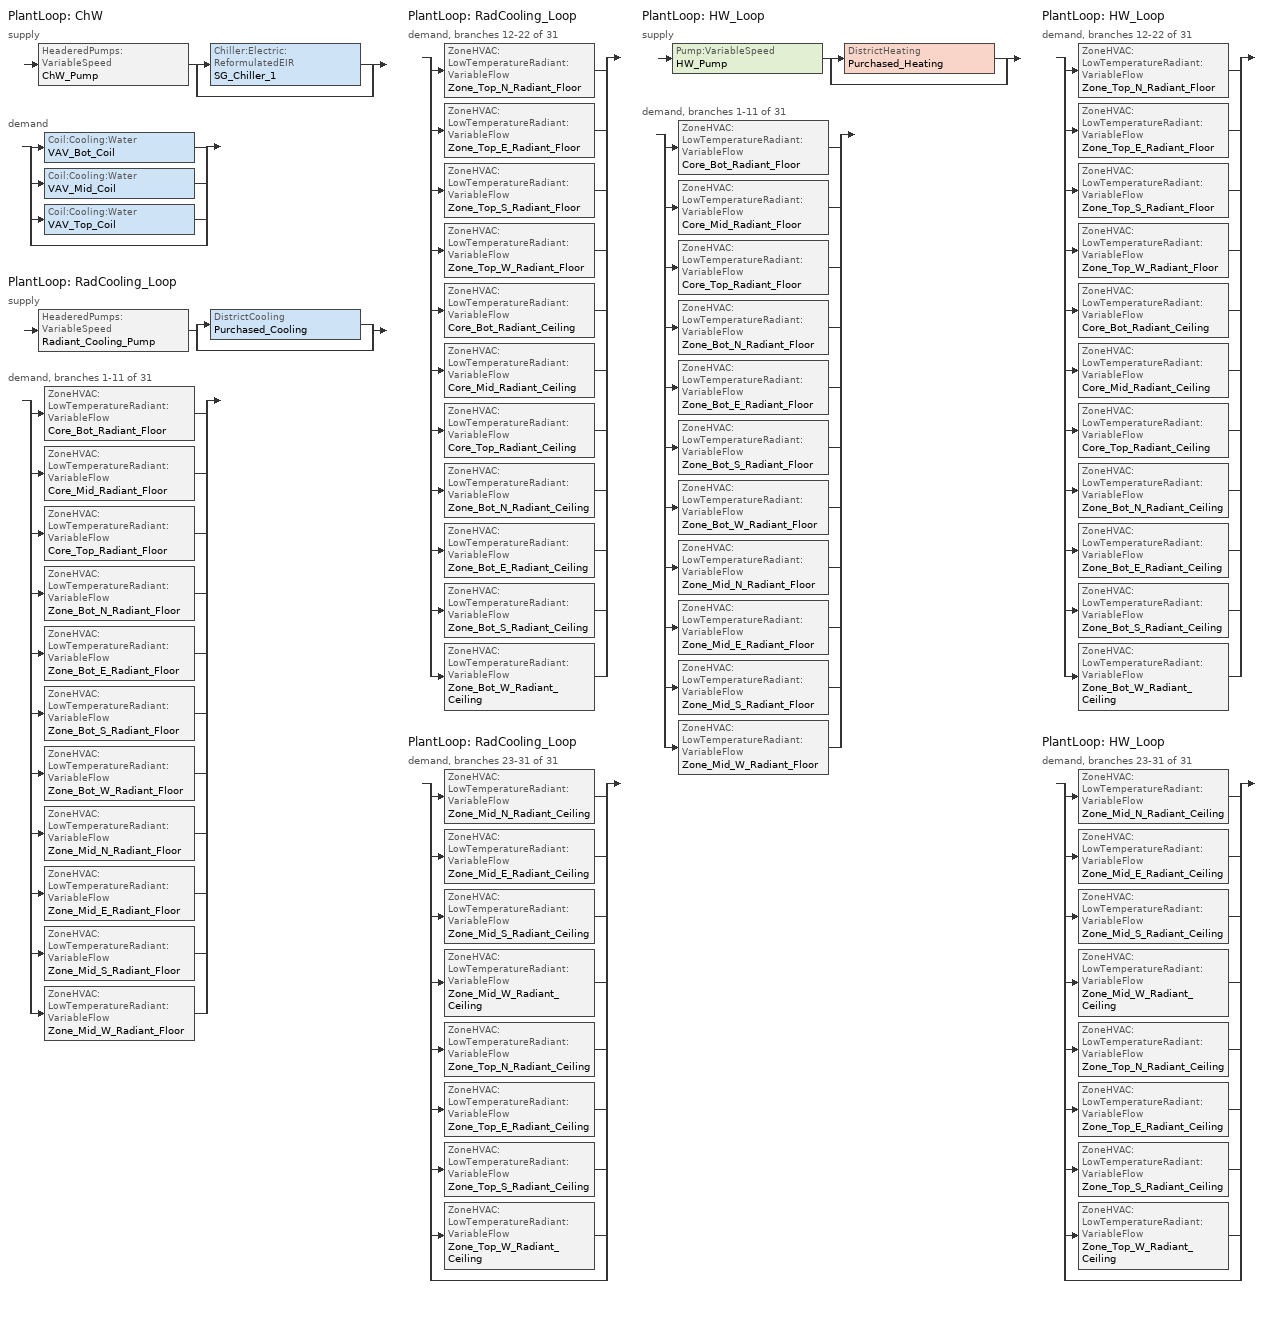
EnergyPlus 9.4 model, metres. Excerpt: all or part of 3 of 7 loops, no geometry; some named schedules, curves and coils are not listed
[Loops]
PlantLoop 'ChW'
 supply: HeaderedPumps:VariableSpeed 'ChW_Pump' > split
  | Chiller:Electric:ReformulatedEIR 'SG_Chiller_1'
  | bypass
 demand: split
  | Coil:Cooling:Water 'VAV_Bot_Coil'
  | Coil:Cooling:Water 'VAV_Mid_Coil'
  | Coil:Cooling:Water 'VAV_Top_Coil'
  | bypass
PlantLoop 'RadCooling_Loop'
 supply: HeaderedPumps:VariableSpeed 'Radiant_Cooling_Pump' > split
  | DistrictCooling 'Purchased_Cooling'
  | bypass
 demand, branches 1-11 of 31: split
  | ZoneHVAC:LowTemperatureRadiant:VariableFlow 'Core_Bot_Radiant_Floor'
  | ZoneHVAC:LowTemperatureRadiant:VariableFlow 'Core_Mid_Radiant_Floor'
  | ZoneHVAC:LowTemperatureRadiant:VariableFlow 'Core_Top_Radiant_Floor'
  | ZoneHVAC:LowTemperatureRadiant:VariableFlow 'Zone_Bot_N_Radiant_Floor'
  | ZoneHVAC:LowTemperatureRadiant:VariableFlow 'Zone_Bot_E_Radiant_Floor'
  | ZoneHVAC:LowTemperatureRadiant:VariableFlow 'Zone_Bot_S_Radiant_Floor'
  | ZoneHVAC:LowTemperatureRadiant:VariableFlow 'Zone_Bot_W_Radiant_Floor'
  | ZoneHVAC:LowTemperatureRadiant:VariableFlow 'Zone_Mid_N_Radiant_Floor'
  | ZoneHVAC:LowTemperatureRadiant:VariableFlow 'Zone_Mid_E_Radiant_Floor'
  | ZoneHVAC:LowTemperatureRadiant:VariableFlow 'Zone_Mid_S_Radiant_Floor'
  | ZoneHVAC:LowTemperatureRadiant:VariableFlow 'Zone_Mid_W_Radiant_Floor'
PlantLoop 'RadCooling_Loop'
 demand, branches 12-22 of 31: split
  | ZoneHVAC:LowTemperatureRadiant:VariableFlow 'Zone_Top_N_Radiant_Floor'
  | ZoneHVAC:LowTemperatureRadiant:VariableFlow 'Zone_Top_E_Radiant_Floor'
  | ZoneHVAC:LowTemperatureRadiant:VariableFlow 'Zone_Top_S_Radiant_Floor'
  | ZoneHVAC:LowTemperatureRadiant:VariableFlow 'Zone_Top_W_Radiant_Floor'
  | ZoneHVAC:LowTemperatureRadiant:VariableFlow 'Core_Bot_Radiant_Ceiling'
  | ZoneHVAC:LowTemperatureRadiant:VariableFlow 'Core_Mid_Radiant_Ceiling'
  | ZoneHVAC:LowTemperatureRadiant:VariableFlow 'Core_Top_Radiant_Ceiling'
  | ZoneHVAC:LowTemperatureRadiant:VariableFlow 'Zone_Bot_N_Radiant_Ceiling'
  | ZoneHVAC:LowTemperatureRadiant:VariableFlow 'Zone_Bot_E_Radiant_Ceiling'
  | ZoneHVAC:LowTemperatureRadiant:VariableFlow 'Zone_Bot_S_Radiant_Ceiling'
  | ZoneHVAC:LowTemperatureRadiant:VariableFlow 'Zone_Bot_W_Radiant_Ceiling'
PlantLoop 'RadCooling_Loop'
 demand, branches 23-31 of 31: split
  | ZoneHVAC:LowTemperatureRadiant:VariableFlow 'Zone_Mid_N_Radiant_Ceiling'
  | ZoneHVAC:LowTemperatureRadiant:VariableFlow 'Zone_Mid_E_Radiant_Ceiling'
  | ZoneHVAC:LowTemperatureRadiant:VariableFlow 'Zone_Mid_S_Radiant_Ceiling'
  | ZoneHVAC:LowTemperatureRadiant:VariableFlow 'Zone_Mid_W_Radiant_Ceiling'
  | ZoneHVAC:LowTemperatureRadiant:VariableFlow 'Zone_Top_N_Radiant_Ceiling'
  | ZoneHVAC:LowTemperatureRadiant:VariableFlow 'Zone_Top_E_Radiant_Ceiling'
  | ZoneHVAC:LowTemperatureRadiant:VariableFlow 'Zone_Top_S_Radiant_Ceiling'
  | ZoneHVAC:LowTemperatureRadiant:VariableFlow 'Zone_Top_W_Radiant_Ceiling'
  | bypass
PlantLoop 'HW_Loop'
 supply: Pump:VariableSpeed 'HW_Pump' > split
  | DistrictHeating 'Purchased_Heating'
  | bypass
 demand, branches 1-11 of 31: split
  | ZoneHVAC:LowTemperatureRadiant:VariableFlow 'Core_Bot_Radiant_Floor'
  | ZoneHVAC:LowTemperatureRadiant:VariableFlow 'Core_Mid_Radiant_Floor'
  | ZoneHVAC:LowTemperatureRadiant:VariableFlow 'Core_Top_Radiant_Floor'
  | ZoneHVAC:LowTemperatureRadiant:VariableFlow 'Zone_Bot_N_Radiant_Floor'
  | ZoneHVAC:LowTemperatureRadiant:VariableFlow 'Zone_Bot_E_Radiant_Floor'
  | ZoneHVAC:LowTemperatureRadiant:VariableFlow 'Zone_Bot_S_Radiant_Floor'
  | ZoneHVAC:LowTemperatureRadiant:VariableFlow 'Zone_Bot_W_Radiant_Floor'
  | ZoneHVAC:LowTemperatureRadiant:VariableFlow 'Zone_Mid_N_Radiant_Floor'
  | ZoneHVAC:LowTemperatureRadiant:VariableFlow 'Zone_Mid_E_Radiant_Floor'
  | ZoneHVAC:LowTemperatureRadiant:VariableFlow 'Zone_Mid_S_Radiant_Floor'
  | ZoneHVAC:LowTemperatureRadiant:VariableFlow 'Zone_Mid_W_Radiant_Floor'
PlantLoop 'HW_Loop'
 demand, branches 12-22 of 31: split
  | ZoneHVAC:LowTemperatureRadiant:VariableFlow 'Zone_Top_N_Radiant_Floor'
  | ZoneHVAC:LowTemperatureRadiant:VariableFlow 'Zone_Top_E_Radiant_Floor'
  | ZoneHVAC:LowTemperatureRadiant:VariableFlow 'Zone_Top_S_Radiant_Floor'
  | ZoneHVAC:LowTemperatureRadiant:VariableFlow 'Zone_Top_W_Radiant_Floor'
  | ZoneHVAC:LowTemperatureRadiant:VariableFlow 'Core_Bot_Radiant_Ceiling'
  | ZoneHVAC:LowTemperatureRadiant:VariableFlow 'Core_Mid_Radiant_Ceiling'
  | ZoneHVAC:LowTemperatureRadiant:VariableFlow 'Core_Top_Radiant_Ceiling'
  | ZoneHVAC:LowTemperatureRadiant:VariableFlow 'Zone_Bot_N_Radiant_Ceiling'
  | ZoneHVAC:LowTemperatureRadiant:VariableFlow 'Zone_Bot_E_Radiant_Ceiling'
  | ZoneHVAC:LowTemperatureRadiant:VariableFlow 'Zone_Bot_S_Radiant_Ceiling'
  | ZoneHVAC:LowTemperatureRadiant:VariableFlow 'Zone_Bot_W_Radiant_Ceiling'
PlantLoop 'HW_Loop'
 demand, branches 23-31 of 31: split
  | ZoneHVAC:LowTemperatureRadiant:VariableFlow 'Zone_Mid_N_Radiant_Ceiling'
  | ZoneHVAC:LowTemperatureRadiant:VariableFlow 'Zone_Mid_E_Radiant_Ceiling'
  | ZoneHVAC:LowTemperatureRadiant:VariableFlow 'Zone_Mid_S_Radiant_Ceiling'
  | ZoneHVAC:LowTemperatureRadiant:VariableFlow 'Zone_Mid_W_Radiant_Ceiling'
  | ZoneHVAC:LowTemperatureRadiant:VariableFlow 'Zone_Top_N_Radiant_Ceiling'
  | ZoneHVAC:LowTemperatureRadiant:VariableFlow 'Zone_Top_E_Radiant_Ceiling'
  | ZoneHVAC:LowTemperatureRadiant:VariableFlow 'Zone_Top_S_Radiant_Ceiling'
  | ZoneHVAC:LowTemperatureRadiant:VariableFlow 'Zone_Top_W_Radiant_Ceiling'
  | bypass
[Sizing:Plant]
Name | Loop Type | Design Loop Exit Temperature {C} | Loop Design Temperature Difference {deltaC}
ChW | Cooling | 6.7 | 5.5
RadCooling_Loop | Cooling | 25 | 5
HW_Loop | Heating | 60 | 10
[ZoneHVAC:LowTemperatureRadiant:VariableFlow] Availability Schedule=Sch_ACMV; Fluid to Radiant Surface Heat Transfer Model=ConvectionOnly; Hydronic Tubing Inside Diameter {m}=0.013; Hydronic Tubing Outside Diameter {m}=0.016; Hydronic Tubing Length {m}=autosize; Hydronic Tubing Conductivity {W/m-K}=0.35; Temperature Control Type=MeanAirTemperature; Setpoint Control Type=HalfFlowPower; Heating Design Capacity Method=HeatingDesignCapacity; Heating Design Capacity {W}=Autosize; Fraction of Autosized Heating Design Capacity=1; Maximum Hot Water Flow {m3/s}=Autosize; Heating Control Throttling Range {deltaC}=0.5; Cooling Design Capacity Method=CoolingDesignCapacity; Cooling Design Capacity {W}=Autosize; Maximum Cold Water Flow {m3/s}=Autosize; Cooling Control Throttling Range {deltaC}=2; Condensation Control Type=Off; Condensation Control Dewpoint Offset {C}=1; Number of Circuits=OnePerSurface; Circuit Length {m}=106.7
Name | Zone | Surface Name or Radiant Surface Group | Heating Control Temperature Schedule | Cooling Control Temperature Schedule
Core_Bot_Radiant_Floor | Core_Bot | Core_Bot_Radiant_Floor_Surfaces | Sch_Zone_Radiant_Heating_Setpoint | Sch_Zone_Radiant_Cooling_Setpoint
Core_Mid_Radiant_Floor | Core_Mid | Core_Mid_Radiant_Floor_Surfaces | Sch_Zone_Radiant_Heating_Setpoint | Sch_Zone_Radiant_Cooling_Setpoint
Core_Top_Radiant_Floor | Core_Top | Core_Top_Radiant_Floor_Surfaces | Sch_Zone_Radiant_Heating_Setpoint | Sch_Zone_Radiant_Cooling_Setpoint
Zone_Bot_N_Radiant_Floor | Zone_Bot_N | Zone_Bot_N_Radiant_Floor_Surfaces | Sch_Zone_Radiant_Heating_Setpoint | Sch_Zone_Radiant_Cooling_Setpoint
Zone_Bot_E_Radiant_Floor | Zone_Bot_E | Zone_Bot_E_Radiant_Floor_Surfaces | Sch_Zone_Radiant_Heating_Setpoint | Sch_Zone_Radiant_Cooling_Setpoint
Zone_Bot_S_Radiant_Floor | Zone_Bot_S | Zone_Bot_S_Radiant_Floor_Surfaces | Sch_Zone_Radiant_Heating_Setpoint | Sch_Zone_Radiant_Cooling_Setpoint
Zone_Bot_W_Radiant_Floor | Zone_Bot_W | Zone_Bot_W_Radiant_Floor_Surfaces | Sch_Zone_Radiant_Heating_Setpoint | Sch_Zone_Radiant_Cooling_Setpoint
Zone_Mid_N_Radiant_Floor | Zone_Mid_N | Zone_Mid_N_Radiant_Floor_Surfaces | Sch_Zone_Radiant_Heating_Setpoint | Sch_Zone_Radiant_Cooling_Setpoint
Zone_Mid_E_Radiant_Floor | Zone_Mid_E | Zone_Mid_E_Radiant_Floor_Surfaces | Sch_Zone_Radiant_Heating_Setpoint | Sch_Zone_Radiant_Cooling_Setpoint
Zone_Mid_S_Radiant_Floor | Zone_Mid_S | Zone_Mid_S_Radiant_Floor_Surfaces | Sch_Zone_Radiant_Heating_Setpoint | Sch_Zone_Radiant_Cooling_Setpoint
Zone_Mid_W_Radiant_Floor | Zone_Mid_W | Zone_Mid_W_Radiant_Floor_Surfaces | Sch_Zone_Radiant_Heating_Setpoint | Sch_Zone_Radiant_Cooling_Setpoint
Zone_Top_N_Radiant_Floor | Zone_Top_N | Zone_Top_N_Radiant_Floor_Surfaces | Sch_Zone_Radiant_Heating_Setpoint | Sch_Zone_Radiant_Cooling_Setpoint
Zone_Top_E_Radiant_Floor | Zone_Top_E | Zone_Top_E_Radiant_Floor_Surfaces | Sch_Zone_Radiant_Heating_Setpoint | Sch_Zone_Radiant_Cooling_Setpoint
Zone_Top_S_Radiant_Floor | Zone_Top_S | Zone_Top_S_Radiant_Floor_Surfaces | Sch_Zone_Radiant_Heating_Setpoint | Sch_Zone_Radiant_Cooling_Setpoint
Zone_Top_W_Radiant_Floor | Zone_Top_W | Zone_Top_W_Radiant_Floor_Surfaces | Sch_Zone_Radiant_Heating_Setpoint | Sch_Zone_Radiant_Cooling_Setpoint
Core_Bot_Radiant_Ceiling | Core_Bot | Core_Bot_Radiant_Ceiling_Surfaces | Sch_Zone_Radiant_Heating_Setpoint_1 | Sch_Zone_Radiant_Cooling_Setpoint_1
Core_Mid_Radiant_Ceiling | Core_Mid | Core_Mid_Radiant_Ceiling_Surfaces | Sch_Zone_Radiant_Heating_Setpoint_1 | Sch_Zone_Radiant_Cooling_Setpoint_1
Core_Top_Radiant_Ceiling | Core_Top | Core_Top_Radiant_Ceiling_Surfaces | Sch_Zone_Radiant_Heating_Setpoint_1 | Sch_Zone_Radiant_Cooling_Setpoint_1
Zone_Bot_N_Radiant_Ceiling | Zone_Bot_N | Zone_Bot_N_Radiant_Ceiling_Surfaces | Sch_Zone_Radiant_Heating_Setpoint_1 | Sch_Zone_Radiant_Cooling_Setpoint_1
Zone_Bot_E_Radiant_Ceiling | Zone_Bot_E | Zone_Bot_E_Radiant_Ceiling_Surfaces | Sch_Zone_Radiant_Heating_Setpoint_1 | Sch_Zone_Radiant_Cooling_Setpoint_1
Zone_Bot_S_Radiant_Ceiling | Zone_Bot_S | Zone_Bot_S_Radiant_Ceiling_Surfaces | Sch_Zone_Radiant_Heating_Setpoint_1 | Sch_Zone_Radiant_Cooling_Setpoint_1
Zone_Bot_W_Radiant_Ceiling | Zone_Bot_W | Zone_Bot_W_Radiant_Ceiling_Surfaces | Sch_Zone_Radiant_Heating_Setpoint_1 | Sch_Zone_Radiant_Cooling_Setpoint_1
Zone_Mid_N_Radiant_Ceiling | Zone_Mid_N | Zone_Mid_N_Radiant_Ceiling_Surfaces | Sch_Zone_Radiant_Heating_Setpoint_1 | Sch_Zone_Radiant_Cooling_Setpoint_1
Zone_Mid_E_Radiant_Ceiling | Zone_Mid_E | Zone_Mid_E_Radiant_Ceiling_Surfaces | Sch_Zone_Radiant_Heating_Setpoint_1 | Sch_Zone_Radiant_Cooling_Setpoint_1
Zone_Mid_S_Radiant_Ceiling | Zone_Mid_S | Zone_Mid_S_Radiant_Ceiling_Surfaces | Sch_Zone_Radiant_Heating_Setpoint_1 | Sch_Zone_Radiant_Cooling_Setpoint_1
Zone_Mid_W_Radiant_Ceiling | Zone_Mid_W | Zone_Mid_W_Radiant_Ceiling_Surfaces | Sch_Zone_Radiant_Heating_Setpoint_1 | Sch_Zone_Radiant_Cooling_Setpoint_1
Zone_Top_N_Radiant_Ceiling | Zone_Top_N | Zone_Top_N_Radiant_Ceiling_Surfaces | Sch_Zone_Radiant_Heating_Setpoint_1 | Sch_Zone_Radiant_Cooling_Setpoint_1
Zone_Top_E_Radiant_Ceiling | Zone_Top_E | Zone_Top_E_Radiant_Ceiling_Surfaces | Sch_Zone_Radiant_Heating_Setpoint_1 | Sch_Zone_Radiant_Cooling_Setpoint_1
Zone_Top_S_Radiant_Ceiling | Zone_Top_S | Zone_Top_S_Radiant_Ceiling_Surfaces | Sch_Zone_Radiant_Heating_Setpoint_1 | Sch_Zone_Radiant_Cooling_Setpoint_1
Zone_Top_W_Radiant_Ceiling | Zone_Top_W | Zone_Top_W_Radiant_Ceiling_Surfaces | Sch_Zone_Radiant_Heating_Setpoint_1 | Sch_Zone_Radiant_Cooling_Setpoint_1
[ZoneHVAC:LowTemperatureRadiant:SurfaceGroup]
Core_Bot_Radiant_Floor_Surfaces: Surface 1=Ceiling-Core_Bot-AutoCreated; Flow Fraction for Surface 1=0.196; Surface 2=Core_Bot_Floor; Flow Fraction for Surface 2=0.412; Surface 3=Core_Bot_Floor_3; Flow Fraction for Surface 3=0.196; Surface 4=Core_Bot_Floor_4; Flow Fraction for Surface 4=0.196
Core_Mid_Radiant_Floor_Surfaces: Surface 1=Core_Mid_Floor; Flow Fraction for Surface 1=1
Core_Top_Radiant_Floor_Surfaces: Surface 1=Core_Top_Floor; Flow Fraction for Surface 1=1
Zone_Bot_N_Radiant_Floor_Surfaces: Surface 1=Zone_Bot_N_Floor; Flow Fraction for Surface 1=0.58; Surface 2=Ceiling-Zone_Bot_N-AutoCreated; Flow Fraction for Surface 2=0.42
Zone_Bot_E_Radiant_Floor_Surfaces: Surface 1=Zone_Bot_E_Floor; Flow Fraction for Surface 1=1
Zone_Bot_S_Radiant_Floor_Surfaces: Surface 1=Zone_Bot_S-AutoCreated; Flow Fraction for Surface 1=0.42; Surface 2=Zone_Bot_S_Floor; Flow Fraction for Surface 2=0.58
Zone_Bot_W_Radiant_Floor_Surfaces: Surface 1=Zone_Bot_W_Floor; Flow Fraction for Surface 1=1
Zone_Mid_N_Radiant_Floor_Surfaces: Surface 1=Zone_Mid_N_Floor; Flow Fraction for Surface 1=1
Zone_Mid_E_Radiant_Floor_Surfaces: Surface 1=Zone_Mid_E_Floor; Flow Fraction for Surface 1=1
Zone_Mid_S_Radiant_Floor_Surfaces: Surface 1=Zone_Mid_S_Floor; Flow Fraction for Surface 1=1
Zone_Mid_W_Radiant_Floor_Surfaces: Surface 1=Zone_Mid_W_Floor; Flow Fraction for Surface 1=1
Zone_Top_N_Radiant_Floor_Surfaces: Surface 1=Zone_Top_N_Floor; Flow Fraction for Surface 1=1
Zone_Top_E_Radiant_Floor_Surfaces: Surface 1=Zone_Top_E_Floor; Flow Fraction for Surface 1=1
Zone_Top_S_Radiant_Floor_Surfaces: Surface 1=Zone_Top_S_Floor; Flow Fraction for Surface 1=1
Zone_Top_W_Radiant_Floor_Surfaces: Surface 1=Zone_Top_W_Floor; Flow Fraction for Surface 1=1
Core_Bot_Radiant_Ceiling_Surfaces: Surface 1=Core_Bot_Ceiling; Flow Fraction for Surface 1=1
Core_Mid_Radiant_Ceiling_Surfaces: Surface 1=Core_Mid_Ceiling; Flow Fraction for Surface 1=1
Core_Top_Radiant_Ceiling_Surfaces: Surface 1=Core_Top_Ceiling; Flow Fraction for Surface 1=1
Zone_Bot_N_Radiant_Ceiling_Surfaces: Surface 1=Zone_Bot_N_Ceiling; Flow Fraction for Surface 1=1
Zone_Bot_E_Radiant_Ceiling_Surfaces: Surface 1=Zone_Bot_E_Ceiling; Flow Fraction for Surface 1=1
Zone_Bot_S_Radiant_Ceiling_Surfaces: Surface 1=Zone_Bot_S_Ceiling; Flow Fraction for Surface 1=1
Zone_Bot_W_Radiant_Ceiling_Surfaces: Surface 1=Zone_Bot_W_Ceiling; Flow Fraction for Surface 1=1
Zone_Mid_N_Radiant_Ceiling_Surfaces: Surface 1=Zone_Mid_N_Ceiling; Flow Fraction for Surface 1=1
Zone_Mid_E_Radiant_Ceiling_Surfaces: Surface 1=Zone_Mid_E_Ceiling; Flow Fraction for Surface 1=1
Zone_Mid_S_Radiant_Ceiling_Surfaces: Surface 1=Zone_Mid_S_Ceiling; Flow Fraction for Surface 1=1
Zone_Mid_W_Radiant_Ceiling_Surfaces: Surface 1=Zone_Mid_W_Ceiling; Flow Fraction for Surface 1=1
Zone_Top_N_Radiant_Ceiling_Surfaces: Surface 1=Zone_Top_N_Ceiling; Flow Fraction for Surface 1=1
Zone_Top_E_Radiant_Ceiling_Surfaces: Surface 1=Zone_Top_E_Ceiling; Flow Fraction for Surface 1=1
Zone_Top_S_Radiant_Ceiling_Surfaces: Surface 1=Zone_Top_S_Ceiling; Flow Fraction for Surface 1=1
Zone_Top_W_Radiant_Ceiling_Surfaces: Surface 1=Zone_Top_W_Ceiling; Flow Fraction for Surface 1=1
[Pump:VariableSpeed]
HW_Pump: Design Maximum Flow Rate {m3/s}=Autosize; Design Pump Head {Pa}=2e+05; Design Power Consumption {W}=30000; Motor Efficiency=0.9; Fraction of Motor Inefficiencies to Fluid Stream=0; Coefficient 1 of the Part Load Performance Curve=0; Coefficient 2 of the Part Load Performance Curve=1; Coefficient 3 of the Part Load Performance Curve=0; Coefficient 4 of the Part Load Performance Curve=0; Design Minimum Flow Rate {m3/s}=0; Pump Control Type=Intermittent
[HeaderedPumps:VariableSpeed] Total Design Flow Rate {m3/s}=0.12288; Number of Pumps in Bank=2; Flow Sequencing Control Scheme=Sequential; Design Pump Head {Pa}=2e+05; Motor Efficiency=0.932; Fraction of Motor Inefficiencies to Fluid Stream=0; Coefficient 1 of the Part Load Performance Curve=0.0205; Coefficient 2 of the Part Load Performance Curve=0.4101; Coefficient 3 of the Part Load Performance Curve=0.5753; Coefficient 4 of the Part Load Performance Curve=0; Minimum Flow Rate Fraction=0; Pump Control Type=Intermittent
Name | Design Power Consumption {W}
ChW_Pump | 33806.54
Radiant_Cooling_Pump | Autosize
[Chiller:Electric:ReformulatedEIR]
SG_Chiller_1: Reference Capacity {W}=2.28787e+06; Reference COP {W/W}=6.286; Reference Leaving Chilled Water Temperature {C}=6.67; Reference Leaving Condenser Water Temperature {C}=31.74; Reference Chilled Water Flow Rate {m3/s}=0.119575; Reference Condenser Water Flow Rate {m3/s}=0.141168; Cooling Capacity Function of Temperature Curve=WC_Cent_2010_Pb_CapFT; Electric Input to Cooling Output Ratio Function of Temperature Curve=WC_Cent_2010_Pb_EIRFT; Electric Input to Cooling Output Ratio Function of Part Load Ratio Curve Type=LeavingCondenserWaterTemperature; Electric Input to Cooling Output Ratio Function of Part Load Ratio Curve=WC_Cent_Gt600_2010_Pa_EIRFPLR; Minimum Part Load Ratio=0.1; Maximum Part Load Ratio=1; Optimum Part Load Ratio=1; Minimum Unloading Ratio=0.1; Fraction of Compressor Electric Consumption Rejected by Condenser=1; Leaving Chilled Water Lower Temperature Limit {C}=2; Chiller Flow Mode Type=ConstantFlow; Design Heat Recovery Water Flow Rate {m3/s}=0; Sizing Factor=1.15
[DistrictCooling]
Purchased_Cooling: Nominal Capacity {W}=1e+10
[DistrictHeating]
Purchased_Heating: Nominal Capacity {W}=1e+06
[PlantLoop] Fluid Type=Water; Minimum Loop Temperature {C}=1; Maximum Loop Flow Rate {m3/s}=Autosize; Minimum Loop Flow Rate {m3/s}=0
Name | Plant Equipment Operation Scheme | Maximum Loop Temperature {C} | Plant Loop Volume {m3} | Load Distribution Scheme | Common Pipe Simulation
ChW | ChW_Loop_Operation_Scheme_List | 98 | AutoCalculate | UniformLoad | None
RadCooling_Loop | RadCooling_Equipment_Operation_Schemes | 99 | Autocalculate
HW_Loop | HW_Equipment_Operation_Schemes | 99 | Autocalculate
[PlantEquipmentList]
ChW_Equipment_List_1: SG_Chiller_1
RadCooling_Equipment_List: Purchased_Cooling
HW_Equipment_List: Purchased_Heating
[PlantEquipmentOperation:CoolingLoad] Load Range 1 Lower Limit {W}=0
Name | Load Range 1 Upper Limit {W} | Range 1 Equipment List
ChW_Operation_Scheme | 2800000 | ChW_Equipment_List_1
RadCooling_Equipment_Operation | 1e+09 | RadCooling_Equipment_List
HW_Equipment_Operation | 1e+09 | HW_Equipment_List
[PlantEquipmentOperationSchemes] Control Scheme 1 Schedule=Sch_Always_On
Name | Control Scheme 1
ChW_Loop_Operation_Scheme_List | ChW_Operation_Scheme
RadCooling_Equipment_Operation_Schemes | RadCooling_Equipment_Operation
HW_Equipment_Operation_Schemes | HW_Equipment_Operation
[SetpointManager:Scheduled] Control Variable=Temperature
Name | Schedule | Setpoint Node or NodeList
ChW_Loop_Setpoint_Manager | Sch_ChW_Loop_Temp | ChW_Supply_Outlet_Node
ChW_Loop_Demand_Inlet_Setpoint_Manager | Sch_ChW_Loop_Temp | ChW_Demand_Inlet_Node
RadCooling_Loop_SPM_Scheduled | RadCooling_Loop_Supply_Temp | RadCooling_Supply_Outlet_Pipe_Outlet_Node
HW_Loop_SPM_Scheduled | HW_Loop_Supply_Temp | HW_Supply_Outlet_Pipe_Outlet_Node
[Schedule:Compact]
Sch_ACMV: Through: 12/31, For: Weekdays, Until: 01:00, 0, Until: 02:00, 0, Until: 03:00, 0, Until: 04:00, 0, Until: 05:00, 0, Until: 06:00, 0, Until: 07:00, 0, Until: 08:00, 1, Until: 09:00, 1, Until: 10:00, 1, Until: 11:00, 1, Until: 12:00, 1, Until: 13:00, 1, Until: 14:00, 1, Until: 15:00, 1, Until: 16:00, 1, Until: 17:00, 1, Until: 18:00, 1, Until: 19:00, 0, Until: 20:00, 0, Until: 21:00, 0, Until: 22:00, 0, Until: 23:00, 0, Until: 24:00, 0, For: Saturday, Until: 01:00, 0, Until: 02:00, 0, Until: 03:00, 0, Until: 04:00, 0, Until: 05:00, 0, Until: 06:00, 0, Until: 07:00, 0, Until: 08:00, 1, Until: 09:00, 1, Until: 10:00, 1, Until: 11:00, 1, Until: 12:00, 1, Until: 13:00, 1, Until: 14:00, 0, Until: 15:00, 0, Until: 16:00, 0, Until: 17:00, 0, Until: 18:00, 0, Until: 19:00, 0, Until: 20:00, 0, Until: 21:00, 0, Until: 22:00, 0, Until: 23:00, 0, Until: 24:00, 0, For: Sunday Holiday, Until: 01:00, 0, Until: 02:00, 0, Until: 03:00, 0, Until: 04:00, 0, Until: 05:00, 0, Until: 06:00, 0, Until: 07:00, 0, Until: 08:00, 0, Until: 09:00, 0, Until: 10:00, 0, Until: 11:00, 0, Until: 12:00, 0, Until: 13:00, 0, Until: 14:00, 0, Until: 15:00, 0, Until: 16:00, 0, Until: 17:00, 0, Until: 18:00, 0, Until: 19:00, 0, Until: 20:00, 0, Until: 21:00, 0, Until: 22:00, 0, Until: 23:00, 0, Until: 24:00, 0, For: SummerDesignDay AllOtherDays, Until: 01:00, 0, Until: 02:00, 0, Until: 03:00, 0, Until: 04:00, 0, Until: 05:00, 0, Until: 06:00, 0, Until: 07:00, 0, Until: 08:00, 1, Until: 09:00, 1, Until: 10:00, 1, Until: 11:00, 1, Until: 12:00, 1, Until: 13:00, 1, Until: 14:00, 1, Until: 15:00, 1, Until: 16:00, 1, Until: 17:00, 1, Until: 18:00, 1, Until: 19:00, 0, Until: 20:00, 0, Until: 21:00, 0, Until: 22:00, 0, Until: 23:00, 0, Until: 24:00, 0
Sch_Zone_Radiant_Heating_Setpoint; Sch_Zone_Radiant_Heating_Setpoint_1: Through: 12/31, For: AllDays, Until: 24:00, 20
Sch_Zone_Radiant_Cooling_Setpoint; Sch_Zone_Radiant_Cooling_Setpoint_1: Through: 12/31, For: AllDays, Until: 24:00, 28
[Curve:Biquadratic] Minimum Value of x=5; Maximum Value of x=10; Minimum Value of y=17.78; Maximum Value of y=46.11
Name | Coefficient1 Constant | Coefficient2 x | Coefficient3 x**2 | Coefficient4 y | Coefficient5 y**2 | Coefficient6 x*y
WC_Cent_2010_Pb_CapFT | 0.536234 | 0.005581 | -0.0013654 | 0.0488966 | -0.0012018 | 0.0010523
WC_Cent_2010_Pb_EIRFT | 1.08218 | 0.0042977 | -0.0013182 | -0.0260781 | 0.0008256 | -0.0006013
